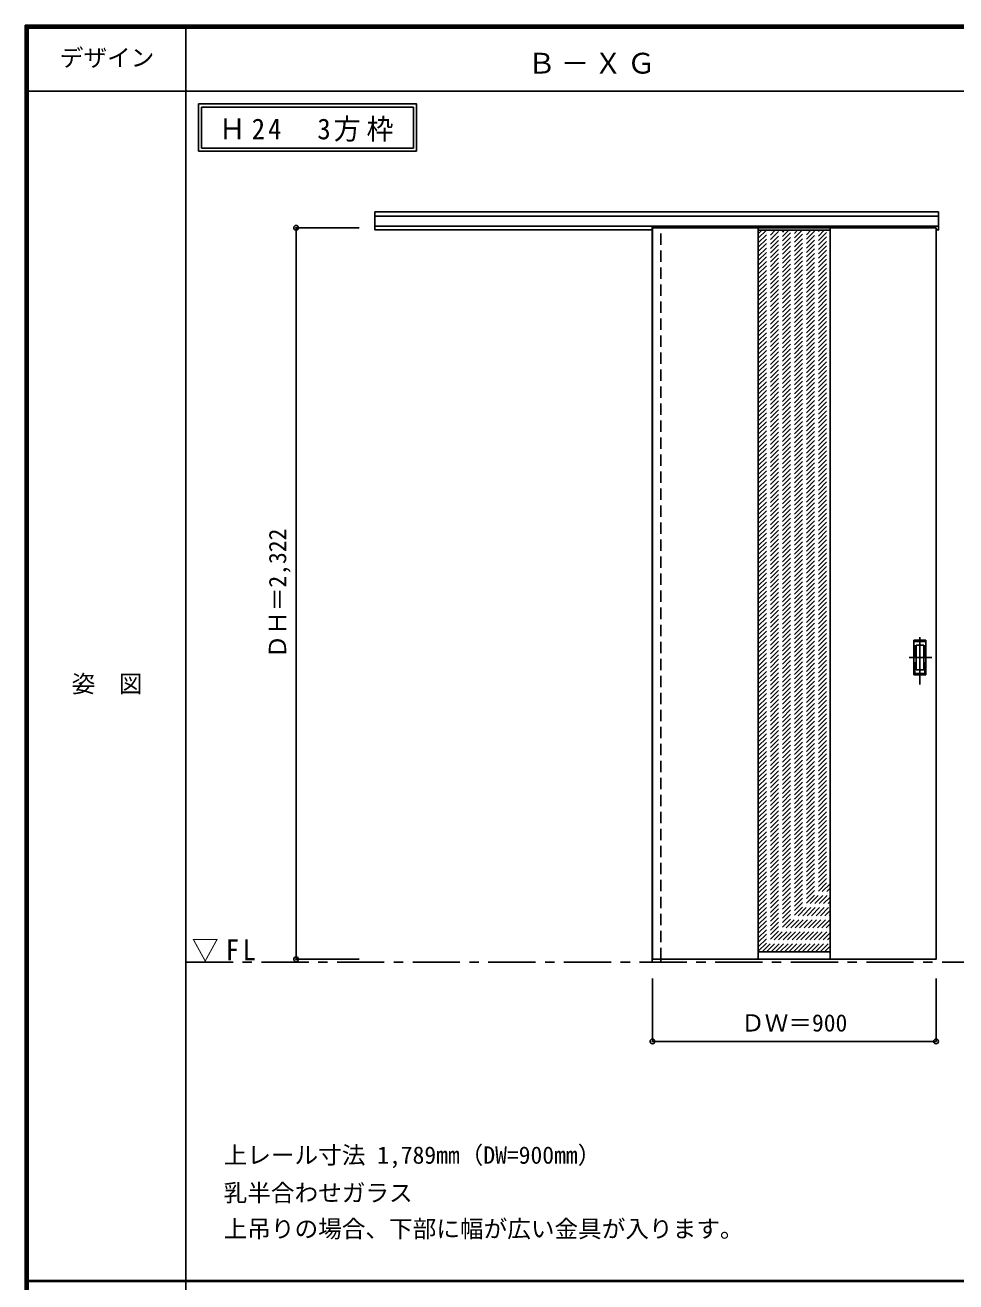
# Model space of a CAD drawing. Units: millimetres, scale not verified. Extents: x -6000 to 5700, y -4307 to 4260.
# Drawn here: x -6000 to -3046, y 186 to 4175 of the extents above; entities that cross this region are included whole.
import ezdxf
from ezdxf.enums import TextEntityAlignment as Align

# ---------------------------------------------------------------- set-up
doc = ezdxf.new("R2010")
doc.units = ezdxf.units.MM
doc.header["$LTSCALE"] = 30
doc.header["$PDMODE"] = 32
doc.header["$PDSIZE"] = 15
doc.linetypes.add('CHAIN1', pattern=[8, 5, -1, 1, -1])
doc.linetypes.add('DASHED1', pattern=[1.8, 1.2, -0.6])
for name, color, linetype in [('0-1_通り芯', 7, 'CHAIN1'), ('0-2_扉', 3, 'Continuous'), ('0-3_仕上げ', 7, 'Continuous'), ('0-4_枠', 3, 'Continuous'), ('0-6_引手', 7, 'Continuous'), ('0-A_文字', 7, 'Continuous'), ('0-B_寸法', 7, 'Continuous'), ('0-C_ハッチ', 4, 'DASHED1'), ('F-1_枠', 6, 'Continuous'), ('F-A_文字', 7, 'Continuous')]:
    doc.layers.add(name, color=color, linetype=linetype)
doc.styles.add('ＭＳ ゴシック', font='')
doc.styles.get('ＭＳ ゴシック').set_extended_font_data('MS Gothic')

msp = doc.modelspace()

# ---------------------------------------------------------------- linework, layer by layer
at = {"layer": '0-1_通り芯'}
msp.add_line((-5490, 1201), (1678, 1201), dxfattribs=at)
at = {"layer": '0-2_扉', "color": 4, "linetype": 'DASHED1'}
msp.add_line((-4009, 3532), (-4009, 3528), dxfattribs=at)
at = {"layer": '0-2_扉'}
msp.add_line((-4009, 3532), (-3109, 3532), dxfattribs=at)
msp.add_lwpolyline([(-4009, 3532), (-4009, 1210), (-3109, 1210), (-3109, 3532)], dxfattribs=at)
at = {"layer": '0-3_仕上げ', "color": 3}
for p, q in [((-3673, 3532), (-3673, 1209.78)), ((-3445, 3532), (-3445, 1209.78))]:
    msp.add_line(p, q, dxfattribs=at)
at = {"layer": '0-3_仕上げ'}
for p, q in [((-3673, 3524.11), (-3445, 3524.11)), ((-3445, 1233.78), (-3673, 1233.78))]:
    msp.add_line(p, q, dxfattribs=at)
at = {"layer": '0-4_枠'}
for p, q in [((-4890, 3582), (-3101, 3582)), ((-4890, 3525), (-4890, 3582)), ((-4890, 3569), (-3101, 3569)), ((-4890, 3537), (-3101, 3537)), ((-4890, 3525), (-4009, 3525)), ((-4010, 3537), (-4010, 1201)), ((-3982, 3532), (-3982, 3537)), ((-4010, 1201), (-3982, 1201)), ((-3982, 1210), (-3982, 1201))]:
    msp.add_line(p, q, dxfattribs=at)
at = {"layer": '0-4_枠', "color": 4, "linetype": 'DASHED1'}
msp.add_line((-3982, 1210), (-3982, 3532), dxfattribs=at)
at = {"layer": '0-4_枠'}
msp.add_lwpolyline([(-3109, 3525), (-3101, 3525), (-3101, 3582)], dxfattribs=at)
at = {"layer": '0-6_引手', "linetype": 'CHAIN1'}
for p, q in [((-3160, 2082.27), (-3160, 2253.12)), ((-3121.93, 2167.5), (-3194.44, 2167.5))]:
    msp.add_line(p, q, dxfattribs=at)
at = {"layer": '0-6_引手'}
for p, q in [((-3141, 2222.5), (-3179, 2222.5)), ((-3179, 2112.5), (-3179, 2222.5)), ((-3147.5, 2206.5), (-3172.5, 2206.5)), ((-3172.5, 2128.5), (-3172.5, 2206.5)), ((-3147.5, 2128.5), (-3147.5, 2206.5)), ((-3141, 2112.5), (-3141, 2222.5)), ((-3147.5, 2128.5), (-3172.5, 2128.5)), ((-3141, 2112.5), (-3179, 2112.5))]:
    msp.add_line(p, q, dxfattribs=at)
at = {"layer": '0-6_引手', "linetype": 'DASHED1'}
for p, q in [((-3176, 2116.5), (-3176, 2218.5)), ((-3144, 2116.5), (-3176, 2116.5))]:
    msp.add_line(p, q, dxfattribs=at)
msp.add_lwpolyline([(-3144, 2116.5), (-3144, 2218.5), (-3176, 2218.5)], dxfattribs=at)
at = {"layer": '0-A_文字'}
for p, q in [((-5450, 3925), (-5450, 3775)), ((-5440, 3915), (-5440, 3785)), ((-5440, 3915), (-4767.38, 3915)), ((-4767.38, 3915), (-4767.38, 3785)), ((-5450, 3775), (-4757.38, 3775)), ((-5440, 3785), (-4767.38, 3785))]:
    msp.add_line(p, q, dxfattribs=at)
msp.add_lwpolyline([(-5450, 3925), (-4757.38, 3925), (-4757.38, 3775)], dxfattribs=at)
at = {"layer": '0-B_寸法', "color": 4}
for p, q in [((-5140, 3532), (-4940, 3532)), ((-4009, 949), (-4009, 1149)), ((-3109, 949), (-3109, 1149)), ((-3109, 949), (-4009, 949))]:
    msp.add_line(p, q, dxfattribs=at)
msp.add_lwpolyline([(-5140, 3532), (-5140, 1210), (-4940, 1210)], dxfattribs=at)
at = {"layer": '0-B_寸法'}
for p in [(-5140, 3532), (-5140, 1210), (-4009, 949), (-3109, 949)]:
    msp.add_point(p, dxfattribs=at)
at = {"layer": '0-C_ハッチ'}
for p, q in [((-3673, 3300.48), (-3449.37, 3524.11)), ((-3673, 3314.62), (-3463.51, 3524.11)), ((-3673, 3512.61), (-3661.5, 3524.11)), ((-3673, 3328.76), (-3477.65, 3524.11)), ((-3673, 3456.04), (-3604.93, 3524.11)), ((-3673, 3342.9), (-3491.8, 3524.11)), ((-3673, 3357.05), (-3505.94, 3524.11)), ((-3673, 3371.19), (-3520.08, 3524.11)), ((-3673, 3385.33), (-3534.22, 3524.11)), ((-3673, 3399.47), (-3548.36, 3524.11)), ((-3673, 3413.62), (-3562.51, 3524.11)), ((-3673, 3427.76), (-3576.65, 3524.11)), ((-3673, 3441.9), (-3590.79, 3524.11)), ((-3673, 3470.18), (-3619.07, 3524.11)), ((-3673, 3484.33), (-3633.22, 3524.11)), ((-3673, 3498.47), (-3647.36, 3524.11)), ((-3673, 3286.34), (-3445, 3514.34)), ((-3673, 3272.19), (-3445, 3500.19)), ((-3673, 3258.05), (-3445, 3486.05)), ((-3673, 3243.91), (-3445, 3471.91)), ((-3673, 3229.77), (-3445, 3457.77)), ((-3673, 3215.63), (-3445, 3443.63)), ((-3673, 3201.48), (-3445, 3429.48)), ((-3673, 3187.34), (-3445, 3415.34)), ((-3673, 3173.2), (-3445, 3401.2)), ((-3673, 3159.06), (-3445, 3387.06)), ((-3673, 3144.91), (-3445, 3372.91)), ((-3673, 3130.77), (-3445, 3358.77)), ((-3673, 3116.63), (-3445, 3344.63)), ((-3673, 3102.49), (-3445, 3330.49)), ((-3673, 3088.35), (-3445, 3316.35)), ((-3673, 3074.2), (-3445, 3302.2)), ((-3673, 3060.06), (-3445, 3288.06)), ((-3673, 3045.92), (-3445, 3273.92)), ((-3673, 3031.78), (-3445, 3259.78)), ((-3673, 3017.64), (-3445, 3245.64)), ((-3673, 3003.49), (-3445, 3231.49)), ((-3673, 2989.35), (-3445, 3217.35)), ((-3673, 2975.21), (-3445, 3203.21)), ((-3673, 2961.07), (-3445, 3189.07)), ((-3673, 2946.92), (-3445, 3174.92)), ((-3673, 2932.78), (-3445, 3160.78)), ((-3673, 2918.64), (-3445, 3146.64)), ((-3673, 2904.5), (-3445, 3132.5)), ((-3673, 2890.36), (-3445, 3118.36)), ((-3673, 2876.21), (-3445, 3104.21)), ((-3673, 2862.07), (-3445, 3090.07)), ((-3673, 2847.93), (-3445, 3075.93)), ((-3673, 2833.79), (-3445, 3061.79)), ((-3673, 2819.65), (-3445, 3047.65)), ((-3673, 2805.5), (-3445, 3033.5)), ((-3673, 2791.36), (-3445, 3019.36)), ((-3673, 2777.22), (-3445, 3005.22)), ((-3673, 2763.08), (-3445, 2991.08)), ((-3673, 2748.93), (-3445, 2976.93)), ((-3673, 2734.79), (-3445, 2962.79)), ((-3673, 2720.65), (-3445, 2948.65)), ((-3673, 2706.51), (-3445, 2934.51)), ((-3673, 2692.37), (-3445, 2920.37)), ((-3673, 2678.22), (-3445, 2906.22)), ((-3673, 2664.08), (-3445, 2892.08)), ((-3673, 2649.94), (-3445, 2877.94)), ((-3673, 2635.8), (-3445, 2863.8)), ((-3673, 2621.66), (-3445, 2849.66)), ((-3673, 2607.51), (-3445, 2835.51)), ((-3673, 2593.37), (-3445, 2821.37)), ((-3673, 2579.23), (-3445, 2807.23)), ((-3673, 2565.09), (-3445, 2793.09)), ((-3673, 2550.94), (-3445, 2778.94)), ((-3673, 2536.8), (-3445, 2764.8)), ((-3673, 2522.66), (-3445, 2750.66)), ((-3673, 2508.52), (-3445, 2736.52)), ((-3673, 2494.38), (-3445, 2722.38)), ((-3673, 2480.23), (-3445, 2708.23)), ((-3673, 2466.09), (-3445, 2694.09)), ((-3673, 2451.95), (-3445, 2679.95)), ((-3673, 2437.81), (-3445, 2665.81)), ((-3673, 2423.67), (-3445, 2651.67)), ((-3673, 2409.52), (-3445, 2637.52)), ((-3673, 2395.38), (-3445, 2623.38)), ((-3673, 2381.24), (-3445, 2609.24)), ((-3673, 2367.1), (-3445, 2595.1)), ((-3673, 2352.96), (-3445, 2580.96)), ((-3673, 2338.81), (-3445, 2566.81)), ((-3673, 2324.67), (-3445, 2552.67)), ((-3673, 2310.53), (-3445, 2538.53)), ((-3673, 2296.39), (-3445, 2524.39)), ((-3673, 2282.24), (-3445, 2510.24)), ((-3673, 2268.1), (-3445, 2496.1)), ((-3673, 2253.96), (-3445, 2481.96)), ((-3673, 2239.82), (-3445, 2467.82)), ((-3673, 2225.68), (-3445, 2453.68)), ((-3673, 2211.53), (-3445, 2439.53)), ((-3673, 2197.39), (-3445, 2425.39)), ((-3673, 2183.25), (-3445, 2411.25)), ((-3673, 2169.11), (-3445, 2397.11)), ((-3673, 2154.97), (-3445, 2382.97)), ((-3673, 2140.82), (-3445, 2368.82)), ((-3673, 2126.68), (-3445, 2354.68)), ((-3673, 2112.54), (-3445, 2340.54)), ((-3673, 2098.4), (-3445, 2326.4)), ((-3673, 2084.25), (-3445, 2312.25)), ((-3673, 2070.11), (-3445, 2298.11)), ((-3673, 2055.97), (-3445, 2283.97)), ((-3673, 2041.83), (-3445, 2269.83)), ((-3673, 2027.69), (-3445, 2255.69)), ((-3673, 2013.54), (-3445, 2241.54)), ((-3673, 1999.4), (-3445, 2227.4)), ((-3673, 1985.26), (-3445, 2213.26)), ((-3673, 1971.12), (-3445, 2199.12)), ((-3673, 1956.98), (-3445, 2184.98)), ((-3673, 1942.83), (-3445, 2170.83)), ((-3673, 1928.69), (-3445, 2156.69)), ((-3673, 1914.55), (-3445, 2142.55)), ((-3673, 1900.41), (-3445, 2128.41)), ((-3673, 1886.26), (-3445, 2114.26)), ((-3673, 1872.12), (-3445, 2100.12)), ((-3673, 1857.98), (-3445, 2085.98)), ((-3673, 1843.84), (-3445, 2071.84)), ((-3673, 1829.7), (-3445, 2057.7)), ((-3673, 1815.55), (-3445, 2043.55)), ((-3673, 1801.41), (-3445, 2029.41)), ((-3673, 1787.27), (-3445, 2015.27)), ((-3673, 1773.13), (-3445, 2001.13)), ((-3673, 1758.99), (-3445, 1986.99)), ((-3673, 1744.84), (-3445, 1972.84)), ((-3673, 1730.7), (-3445, 1958.7)), ((-3673, 1716.56), (-3445, 1944.56)), ((-3673, 1702.42), (-3445, 1930.42)), ((-3673, 1688.27), (-3445, 1916.27)), ((-3673, 1674.13), (-3445, 1902.13)), ((-3673, 1659.99), (-3445, 1887.99)), ((-3673, 1645.85), (-3445, 1873.85)), ((-3673, 1631.71), (-3445, 1859.71)), ((-3673, 1617.56), (-3445, 1845.56)), ((-3673, 1603.42), (-3445, 1831.42)), ((-3673, 1589.28), (-3445, 1817.28)), ((-3673, 1575.14), (-3445, 1803.14)), ((-3673, 1561), (-3445, 1789)), ((-3673, 1546.85), (-3445, 1774.85)), ((-3673, 1532.71), (-3445, 1760.71)), ((-3673, 1518.57), (-3445, 1746.57)), ((-3673, 1504.43), (-3445, 1732.43)), ((-3673, 1490.28), (-3445, 1718.28)), ((-3673, 1476.14), (-3445, 1704.14)), ((-3673, 1462), (-3445, 1690)), ((-3673, 1447.86), (-3445, 1675.86)), ((-3673, 1433.72), (-3445, 1661.72)), ((-3673, 1419.57), (-3445, 1647.57)), ((-3673, 1405.43), (-3445, 1633.43)), ((-3673, 1391.29), (-3445, 1619.29)), ((-3673, 1377.15), (-3445, 1605.15)), ((-3673, 1363.01), (-3445, 1591.01)), ((-3673, 1348.86), (-3445, 1576.86)), ((-3673, 1334.72), (-3445, 1562.72)), ((-3673, 1320.58), (-3445, 1548.58)), ((-3673, 1306.44), (-3445, 1534.44)), ((-3673, 1292.29), (-3445, 1520.29)), ((-3673, 1278.15), (-3445, 1506.15)), ((-3673, 1264.01), (-3445, 1492.01)), ((-3673, 1249.87), (-3445, 1477.87)), ((-3673, 1235.73), (-3445, 1463.73)), ((-3660.8, 1233.78), (-3445, 1449.58)), ((-3646.66, 1233.78), (-3445, 1435.44)), ((-3632.52, 1233.78), (-3445, 1421.3)), ((-3618.38, 1233.78), (-3445, 1407.16)), ((-3604.23, 1233.78), (-3445, 1393.02)), ((-3590.09, 1233.78), (-3445, 1378.87)), ((-3575.95, 1233.78), (-3445, 1364.73)), ((-3561.81, 1233.78), (-3445, 1350.59)), ((-3547.66, 1233.78), (-3445, 1336.45)), ((-3533.52, 1233.78), (-3445, 1322.3)), ((-3519.38, 1233.78), (-3445, 1308.16)), ((-3505.24, 1233.78), (-3445, 1294.02)), ((-3491.1, 1233.78), (-3445, 1279.88)), ((-3476.95, 1233.78), (-3445, 1265.74)), ((-3462.81, 1233.78), (-3445, 1251.59))]:
    msp.add_line(p, q, dxfattribs=at)
at = {"layer": 'F-1_枠'}
for p, q in [((-6000, 4175), (5700, 4175)), ((-6000, 4175), (-6000, -4205)), ((-6000, 4170), (5700, 4170)), ((-6000, 4165), (5700, 4165)), ((-5995, 4175), (-5995, -4205)), ((-5990, 4175), (-5990, -4205)), ((-5490, 4175), (-5490, -3790)), ((-6000, 3965), (5700, 3965)), ((-6000, 190.5), (5700, 190.5)), ((-6000, 187.5), (5700, 187.5))]:
    msp.add_line(p, q, dxfattribs=at)

# ---------------------------------------------------------------- texts
at = {"layer": '0-A_文字', "style": 'ＭＳ ゴシック'}
for s, p in [('上レール寸法 1,789mm（DW=900mm）', (-5370, 544.5)), ('乳半合わせガラス', (-5370, 424.5)), ('上吊りの場合、下部に幅が広い金具が入ります。', (-5370, 310.5))]:
    msp.add_text(s, height=54.99, dxfattribs=at).set_placement(p, align=Align.BOTTOM_LEFT)
at = {"layer": '0-A_文字', "char_height": 65.98, "attachment_point": 7, "style": 'ＭＳ ゴシック'}
for s, insert in [('\\T1.17;Ｂ－ＸＧ', (-4405.5, 4020)), ('\\T1.22;\\W0.95;Ｈ24\u30003方枠', (-5385.34, 3805)), ('\\T1.26;\\W0.95;▽FL', (-5471.25, 1201))]:
    msp.add_mtext(s, dxfattribs=dict(at, insert=insert))
at = {"layer": '0-B_寸法', "style": 'ＭＳ ゴシック'}
msp.add_text('ＤＨ＝2,322', height=54.99, rotation=90, dxfattribs=at).set_placement((-5155, 2164.75), align=Align.BOTTOM_LEFT)
msp.add_text('ＤＷ＝900', height=54.99, dxfattribs=at).set_placement((-3727.75, 964), align=Align.BOTTOM_LEFT)
at = {"layer": 'F-A_文字', "style": 'ＭＳ ゴシック'}
for s, p in [('デザイン', (-5890, 4027.5)), ('姿\u3000図', (-5852.5, 2040.25))]:
    msp.add_text(s, height=54.99, dxfattribs=at).set_placement(p, align=Align.BOTTOM_LEFT)

doc.saveas('drawing.dxf')
